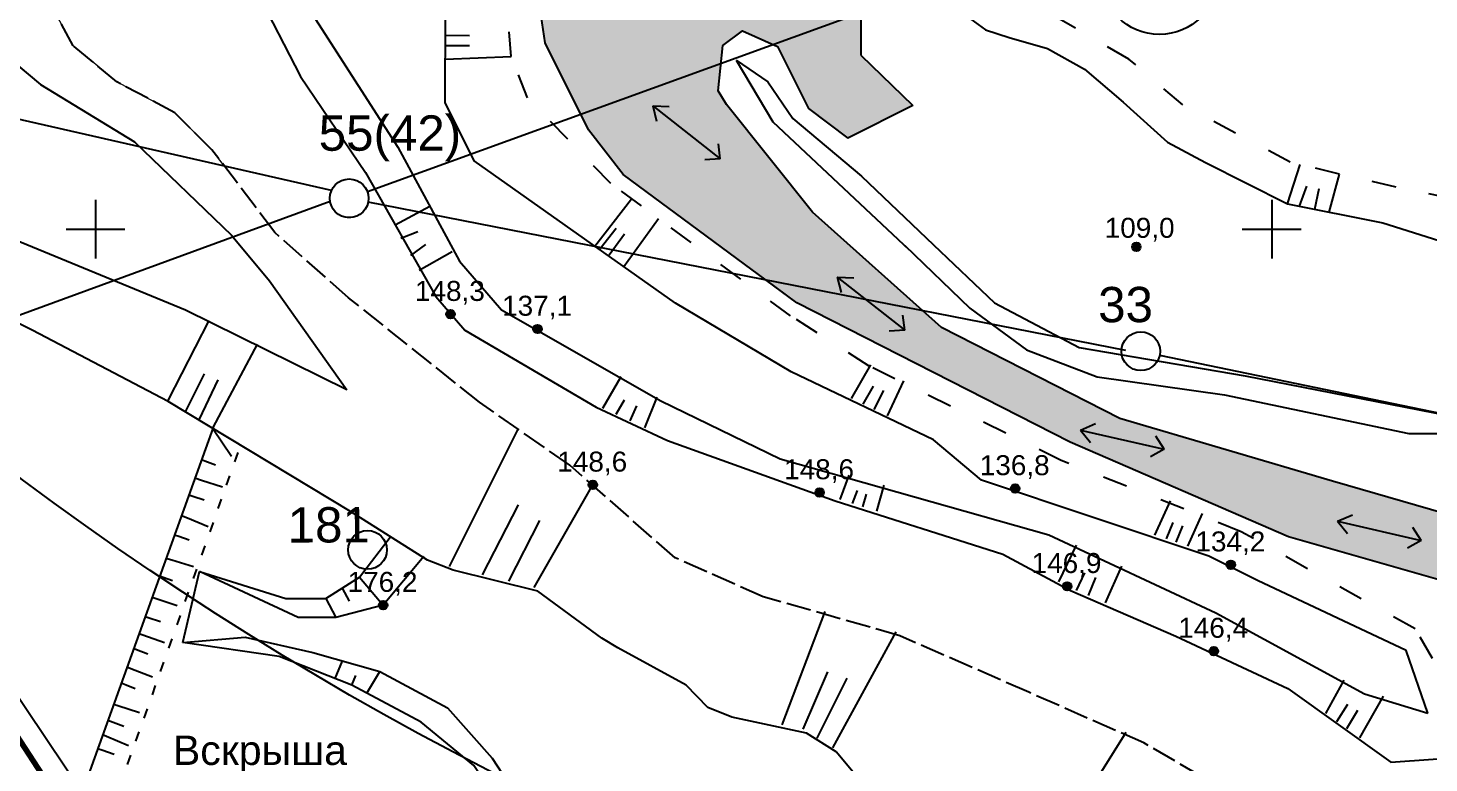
# Model space of a CAD drawing. Header units: millimetres. Extents: x 6127 to 9314, y 4730 to 7085.
# Drawn here: x 6788.5 to 7026.7, y 5309.2 to 5434.2 of the extents above; entities that cross this region are included whole.
import ezdxf

# ---------------------------------------------------------------- set-up
doc = ezdxf.new("R2010")
doc.units = ezdxf.units.MM
doc.header["$LTSCALE"] = 0.7
doc.linetypes.add('ACAD_ISO02W100', pattern=[15, 12, -3])
doc.linetypes.add('ACAD_ISO03W100', pattern=[30, 12, -18])
for name, color, linetype in [('горный отвод', 7, 'Continuous'), ('свердловини', 7, 'Continuous'), ('чорн', 255, 'Continuous')]:
    doc.layers.add(name, color=color, linetype=linetype)
doc.styles.get("Standard").update_dxf_attribs({"font": 'arial.ttf'})

msp = doc.modelspace()

# ---------------------------------------------------------------- hatches: boundary and pattern name
at = {"ltscale": 0.2, "transparency": 33554687}
h = msp.add_hatch(color=8, dxfattribs=at)
h.dxf.hatch_style = 1
h.paths.add_polyline_path([(6932.49, 5448.84), (6935.43, 5456.48), (6938.55, 5459.27), (6946.32, 5468.63), (6949.67, 5476.59), (6963.4, 5503.65), (6969.99, 5518.83), (6974.64, 5528.34), (6986.17, 5547.89), (6976.48, 5557), (6967.7, 5544.08), (6966.63, 5542.19, -0.375086), (6967.26, 5541.47, -0.711304), (6965.95, 5541.01), (6954.43, 5520.84), (6941.01, 5494.45), (6928.8, 5475.25), (6920.79, 5466.74), (6918.21, 5463.96), (6914.35, 5463.96), (6903.16, 5465.19, -1), (6901.71, 5465.36), (6893.74, 5466.24), (6884.29, 5463.46), (6878.17, 5455.64), (6874.5, 5445.09), (6876.42, 5431.69), (6882.49, 5419.53), (6906.32, 5428.17), (6906.64, 5431.26), (6909.98, 5433.74), (6915.19, 5431.39), (6930.14, 5436.81), (6930.15, 5439.98)])
h.paths.add_polyline_path([(6931.56, 5459.49, -1), (6933.02, 5459.49, -1)], flags=16)
h.paths.add_polyline_path([(6955.7, 5508.9, -1), (6957.17, 5508.9, -1)], flags=16)
h.paths.add_polyline_path([(6995.38, 5559.69), (7011.67, 5582.06), (7020.54, 5596.74), (7043, 5640.79), (7033.31, 5646.4), (7011.05, 5606.86), (6986.45, 5571.67), (6976.48, 5557), (6986.23, 5547.84)])
h.paths.add_polyline_path([(6991.88, 5567.6, -1), (6993.34, 5567.6, -1)], flags=16)
h.paths.add_polyline_path([(6930.14, 5429.58), (6930.14, 5431.9), (6930.14, 5436.81), (6915.19, 5431.39), (6915.93, 5431.05), (6921.22, 5420.53), (6927.89, 5415.51), (6938.99, 5421.04)])
h.paths.add_polyline_path([(6907.29, 5421.21), (6905.85, 5423.55), (6906.32, 5428.17), (6882.49, 5419.53), (6883.81, 5416.88), (6889.71, 5409.32), (6913.96, 5391.37), (6940.64, 5386.14), (6921.93, 5402.87)])
h.paths.add_polyline_path([(6967.2, 5540.59), (6980.78, 5540.57), (6980.79, 5547.58), (6967.2, 5547.59)], flags=24)
h.paths.add_polyline_path([(6924.88, 5459.89), (6938.47, 5459.88), (6938.47, 5466.88), (6924.89, 5466.9)], flags=24)
h.paths.add_polyline_path([(6949.03, 5509.3), (6962.61, 5509.28), (6962.62, 5516.29), (6949.04, 5516.31)], flags=24)
h.paths.add_polyline_path([(6993.6, 5566.72), (7004.54, 5566.7), (7004.55, 5573.71), (6993.61, 5573.72)], flags=24)
h.paths.add_polyline_path([(6994.88, 5580.31), (7017.56, 5580.68), (7017.39, 5590.98), (6994.71, 5590.61)], flags=24)
h.paths.add_polyline_path([(6989.1, 5573.02), (7019.2, 5573.51), (7019.07, 5581.76), (6988.97, 5581.26)], flags=24)
h = msp.add_hatch(color=8, dxfattribs=at)
h.dxf.hatch_style = 1
h.paths.add_polyline_path([(7010.31, 5357.16), (6974.18, 5367.8), (6943.82, 5383.29), (6940.64, 5386.14), (6915.14, 5391.14), (6913.96, 5391.37), (6919.22, 5387.47), (6965.72, 5363.78), (7002.83, 5347.67), (7047.32, 5334.91), (7087, 5334.91), (7114.49, 5329.01), (7116.06, 5340.64), (7106.58, 5343.83), (7091.96, 5347.13), (7073.32, 5348.98), (7060.83, 5347.56), (7045.81, 5346.86)])
h.paths.add_polyline_path([(7170.35, 5332.79), (7163.29, 5332.14), (7152.82, 5331.18), (7136.59, 5333.73), (7116.06, 5340.64), (7114.49, 5329.01), (7117.65, 5328.33), (7160.31, 5318.89), (7187.24, 5318.88), (7200.39, 5321.21), (7202.47, 5322.19)])
at = {"layer": 'чорн', "ltscale": 0.2}
h = msp.add_hatch(color=256, dxfattribs=at)
h.dxf.hatch_style = 1
h.paths.add_polyline_path([(6977.7, 5397, 1), (6976.24, 5397, 1)])
h = msp.add_hatch(color=256, dxfattribs=at)
h.dxf.hatch_style = 1
h.paths.add_polyline_path([(6861.07, 5385.54, 1), (6859.6, 5385.54, 1)])
h = msp.add_hatch(color=256, dxfattribs=at)
h.dxf.hatch_style = 1
h.paths.add_polyline_path([(6875.9, 5383.02, 1), (6874.43, 5383.02, 1)])
h = msp.add_hatch(color=256, dxfattribs=at)
h.dxf.hatch_style = 1
h.paths.add_polyline_path([(6885.28, 5356.5, 1), (6883.82, 5356.5, 1)])
h = msp.add_hatch(color=256, dxfattribs=at)
h.dxf.hatch_style = 1
h.paths.add_polyline_path([(6923.85, 5355.21, 1), (6922.39, 5355.21, 1)])
h = msp.add_hatch(color=256, dxfattribs=at)
h.dxf.hatch_style = 1
h.paths.add_polyline_path([(6957.11, 5355.9, 1), (6955.65, 5355.9, 1)])
h = msp.add_hatch(color=256, dxfattribs=at)
h.dxf.hatch_style = 1
h.paths.add_polyline_path([(6993.79, 5342.93, 1), (6992.32, 5342.93, 1)])
h = msp.add_hatch(color=256, dxfattribs=at)
h.dxf.hatch_style = 1
h.paths.add_polyline_path([(6965.93, 5339.25, 1), (6964.46, 5339.25, 1)])
h = msp.add_hatch(color=256, dxfattribs=at)
h.dxf.hatch_style = 1
h.paths.add_polyline_path([(6849.62, 5336.04, 1), (6848.16, 5336.04, 1)])
h = msp.add_hatch(color=256, dxfattribs=at)
h.dxf.hatch_style = 1
h.paths.add_polyline_path([(6990.86, 5328.24, 1), (6989.4, 5328.24, 1)])

# ---------------------------------------------------------------- linework, layer by layer
at = {"ltscale": 0.2, "transparency": 33554687}
msp.add_lwpolyline([(6938.99, 5421.04), (6927.89, 5415.51)], dxfattribs=at)
at = {"color": 1, "ltscale": 0.2, "transparency": 33554687}
msp.add_lwpolyline([(6819.98, 5366.27), (6797.7, 5304.25)], dxfattribs=at)
at = {"color": 1, "linetype": 'ACAD_ISO03W100', "ltscale": 0.2, "transparency": 33554687}
msp.add_lwpolyline([(6824.17, 5361.99), (6801.65, 5298.37), (6797.7, 5304.25)], dxfattribs=at)
at = {"color": 3, "ltscale": 0.2, "transparency": 33554687}
msp.add_circle((7118.46, 5800.5), 553, dxfattribs=at)
at = {"layer": 'горный отвод', "color": 7, "ltscale": 0.2}
for points in [[(7370.03, 5670.34), (7361.89, 5566.02), (7443.17, 5414.37), (7418.13, 5372.58), (7097.59, 5203.71), (6813.68, 5272.18), (6706.28, 5437.39), (6920.99, 5597.24), (6918.58, 5727.75)], [(7370.03, 5670.34), (7361.89, 5566.02), (7443.17, 5414.37), (7418.13, 5372.58), (7097.59, 5203.71), (6813.68, 5272.18), (6706.28, 5437.39), (6920.99, 5597.24), (6918.58, 5727.75)], [(7370.03, 5670.33), (7361.89, 5566.03), (7443.17, 5414.37), (7418.14, 5372.57), (7097.59, 5203.7), (6813.68, 5272.17), (6706.28, 5437.39), (6920.99, 5597.24), (6918.57, 5727.75)], [(7370.03, 5670.34), (7361.89, 5566.02), (7443.16, 5414.37), (7418.13, 5372.58), (7097.59, 5203.71), (6813.68, 5272.18), (6706.29, 5437.39), (6920.99, 5597.24), (6918.58, 5727.75)]]:
    msp.add_lwpolyline(points, dxfattribs=at)
at = {"layer": 'горный отвод', "color": 2, "lineweight": 200, "ltscale": 0.2}
msp.add_lwpolyline([(7370.03, 5670.33), (7361.89, 5566.03), (7443.17, 5414.37), (7418.14, 5372.57), (7097.59, 5203.7), (6813.68, 5272.17), (6706.28, 5437.39), (6920.99, 5597.24), (6918.57, 5727.75)], dxfattribs=at)
at = {"layer": 'свердловини', "color": 7, "ltscale": 0.5}
for p, q in [((7305.65, 5573.02), (6846.22, 5406.37)), ((6840.11, 5406.57), (6706.53, 5437.01)), ((6839.88, 5404.69), (6655.16, 5337.08)), ((6975.2, 5379.37), (6846.35, 5404.61)), ((7117.36, 5350.26), (6980.94, 5378.5))]:
    msp.add_line(p, q, dxfattribs=at)
at = {"layer": 'свердловини', "color": 7}
for centre in [(6843.12, 5405.25), (6977.73, 5379.24), (6846.24, 5345.45)]:
    msp.add_circle(centre, 3.29, dxfattribs=at)
at = {"layer": 'чорн', "color": 7, "lineweight": 0, "ltscale": 0.2}
for p, q in [((6851.37, 5413.96), (6831.14, 5445.46)), ((6796.21, 5431.2), (6792.03, 5438.86)), ((6779.33, 5434.03), (6790.63, 5424.6)), ((6803.63, 5425.04), (6796.21, 5431.2)), ((6790.63, 5424.6), (6806.64, 5414.85)), ((6813.5, 5419.81), (6803.63, 5425.04)), ((6819.79, 5413.49), (6813.5, 5419.81)), ((6806.64, 5414.85), (6807.54, 5413.99)), ((6807.54, 5413.99), (6821.9, 5410.72)), ((6821.9, 5410.72), (6819.79, 5413.49)), ((6856.81, 5403.91), (6851.37, 5413.96)), ((6857.63, 5402.4), (6846.35, 5404.61)), ((6846.35, 5404.61), (6854.98, 5402.92)), ((6854.98, 5402.92), (6856.81, 5403.91)), ((6861.88, 5394.55), (6857.63, 5402.4)), ((6891.4, 5395.79), (6889.85, 5393.64)), ((6913.68, 5391.42), (6891.4, 5395.79)), ((6869.04, 5386.26), (6861.88, 5394.55)), ((6889.85, 5393.64), (6898.63, 5387.43)), ((6789.2, 5382.83), (6768.88, 5392.95)), ((6919.22, 5387.47), (6913.96, 5391.37)), ((6952.34, 5383.85), (6915.14, 5391.14)), ((6874.45, 5383.17), (6869.04, 5386.26)), ((6898.63, 5387.43), (6918.27, 5375.71)), ((6958.28, 5379.46), (6952.34, 5383.85)), ((6896.13, 5370.78), (6875.66, 5382.48)), ((6970.28, 5374.9), (6958.28, 5379.46)), ((6918.27, 5375.71), (6942.45, 5364.16)), ((6991.95, 5371.82), (6970.28, 5374.9)), ((6916.41, 5360.95), (6896.13, 5370.78)), ((7023.33, 5365.27), (6991.95, 5371.82)), ((7028.59, 5365.27), (7023.33, 5365.27)), ((6942.45, 5364.16), (6950.62, 5357.32)), ((6962.09, 5348.03), (6916.41, 5360.95)), ((6950.62, 5357.32), (6955.7, 5355.62)), ((6956.76, 5355.27), (6989.28, 5344.37)), ((6990.47, 5334.75), (6962.09, 5348.03)), ((6849.32, 5346.6), (6850.15, 5347.67)), ((6989.28, 5344.37), (6992.33, 5342.85)), ((6844.86, 5340.8), (6845.92, 5342.17)), ((6993.43, 5342.3), (6997.57, 5340.22)), ((6997.57, 5340.22), (7022.87, 5328.33)), ((7015.76, 5320.96), (6990.47, 5334.75)), ((7022.87, 5328.33), (7026.55, 5317.7)), ((7026.55, 5317.7), (7015.76, 5320.96))]:
    msp.add_line(p, q, dxfattribs=at)
at = {"layer": 'чорн', "color": 7, "ltscale": 0.15}
for p, q in [((6876.42, 5431.69), (6874.5, 5445.09)), ((6930.15, 5439.98), (6930.14, 5431.9)), ((6945.68, 5438.01), (6951.34, 5433.89)), ((6951.34, 5433.89), (6955.36, 5432.6)), ((6883.81, 5416.88), (6876.42, 5431.69)), ((6930.14, 5431.9), (6930.14, 5429.58)), ((6955.36, 5432.6), (6961.89, 5430.74)), ((6930.14, 5429.58), (6938.99, 5421.04)), ((6961.89, 5430.74), (6968.16, 5427.24)), ((6908.95, 5428.77), (6915.16, 5418.27)), ((6968.16, 5427.24), (6974.71, 5421.6)), ((6974.71, 5421.6), (6982.28, 5414.79)), ((6915.16, 5418.27), (6938.27, 5396.55)), ((6889.71, 5409.32), (6883.81, 5416.88)), ((6982.28, 5414.79), (6988.75, 5411.34)), ((6988.75, 5411.34), (7002.66, 5404.34)), ((6919.22, 5387.47), (6889.71, 5409.32)), ((7002.66, 5404.34), (7018.88, 5401.09)), ((7018.88, 5401.09), (7031.61, 5397.06)), ((6937.61, 5397.24), (6948.65, 5386.57)), ((6965.72, 5363.78), (6919.22, 5387.47)), ((6948.65, 5386.57), (6958.28, 5379.46)), ((6958.28, 5379.46), (6970.28, 5374.9)), ((6970.28, 5374.9), (6991.95, 5371.82)), ((6991.95, 5371.82), (7023.33, 5365.27)), ((7023.33, 5365.27), (7028.59, 5365.27)), ((7002.83, 5347.67), (6965.72, 5363.78)), ((7047.32, 5334.91), (7002.83, 5347.67))]:
    msp.add_line(p, q, dxfattribs=at)
at = {"layer": 'чорн', "color": 7, "ltscale": 0.5}
for p, q in [((6859.47, 5432.98), (6863.58, 5432.97)), ((6859.46, 5431.25), (6863.58, 5431.24)), ((6859.46, 5428.94), (6870.66, 5429.38)), ((6850.93, 5400.76), (6856.81, 5403.91)), ((6884.89, 5397.14), (6891.14, 5405.18)), ((6889.85, 5393.64), (6895.73, 5401.79)), ((6851.91, 5398.48), (6854.78, 5399.63)), ((6885.77, 5396.69), (6888.54, 5400.2)), ((6887.31, 5395.61), (6889.94, 5399.19)), ((6853.59, 5395.52), (6856.16, 5397.4)), ((6855, 5393.03), (6860.65, 5396.22)), ((6812.36, 5370.85), (6819.33, 5384.47)), ((6819.98, 5366.27), (6827.53, 5380.45)), ((6928.56, 5371.18), (6931.8, 5376.94)), ((6815.34, 5369.06), (6818.5, 5375.4)), ((6817.67, 5367.66), (6820.83, 5374.36)), ((6886.23, 5369.56), (6889.38, 5374.92)), ((6930.49, 5370.26), (6932.3, 5373.32)), ((6932.4, 5369.35), (6934.05, 5372.57)), ((6934.67, 5368.26), (6937.42, 5374.19)), ((6888.5, 5368.51), (6889.91, 5370.99)), ((6890.88, 5367.4), (6892.01, 5369.96)), ((6893.4, 5366.23), (6895.5, 5371.43)), ((6860.19, 5342.61), (6871.93, 5366.12)), ((6926.58, 5354.02), (6928.11, 5358.15)), ((6874.58, 5339.06), (6884.55, 5356.5)), ((6928.7, 5353.35), (6929.55, 5355.56)), ((6932.82, 5352.04), (6934.08, 5356.47)), ((6865.78, 5341.23), (6871.92, 5353.12)), ((6930.46, 5352.79), (6931.11, 5354.93)), ((6980.13, 5347.97), (6982.79, 5353.79)), ((6870.24, 5340.13), (6875.55, 5350.45)), ((6985.72, 5346.1), (6988.22, 5351.64)), ((6982.09, 5347.31), (6983.25, 5350.1)), ((6983.76, 5346.76), (6984.87, 5349.57)), ((6963.81, 5339.99), (6966.8, 5346.26)), ((6966.8, 5338.56), (6968.19, 5341.55)), ((6971.72, 5336.44), (6974.51, 5342.66)), ((6841.93, 5338.95), (6843.11, 5336.75)), ((6844.86, 5340.8), (6848.89, 5336.04)), ((6968.85, 5337.68), (6970.08, 5340.73)), ((6839.13, 5337.19), (6840.84, 5333.93)), ((6916.74, 5315.71), (6924.07, 5334.97)), ((6925.37, 5311.77), (6936.13, 5331.54)), ((6840.75, 5323.55), (6841.96, 5326.59)), ((6846.14, 5321.07), (6848.35, 5324.78)), ((6920.32, 5314.94), (6924.5, 5324.7)), ((6843.58, 5322.43), (6844.26, 5324.09)), ((6922.72, 5313.43), (6927.78, 5323.64)), ((7009.21, 5317.6), (7012.32, 5323.28)), ((7014.98, 5313.48), (7019.02, 5320.57)), ((7011.05, 5316.29), (7012.95, 5319.19)), ((7012.78, 5315.05), (7014.62, 5318.17)), ((6958.25, 5287.33), (6975.22, 5314.45))]:
    msp.add_line(p, q, dxfattribs=at)
at = {"layer": 'чорн', "color": 7, "ltscale": 0.2, "transparency": 33554687}
for p, q in [((6799.99, 5404.99), (6799.99, 5394.99)), ((6999.99, 5404.99), (6999.99, 5394.99)), ((6794.99, 5399.99), (6804.99, 5399.99)), ((6794.99, 5399.99), (6794.99, 5399.99)), ((6794.99, 5399.99), (6799.99, 5399.99)), ((6994.99, 5399.99), (7004.99, 5399.99)), ((6994.99, 5399.99), (6994.99, 5399.99)), ((6994.99, 5399.99), (6999.99, 5399.99))]:
    msp.add_line(p, q, dxfattribs=at)
at = {"layer": 'чорн', "lineweight": 0, "ltscale": 0.2}
msp.add_line((6812.34, 5370.68), (6789.2, 5382.83), dxfattribs=at)
at = {"layer": 'чорн', "color": 1, "lineweight": 0, "ltscale": 0.2}
for p, q in [((6843.33, 5351.99), (6819.92, 5366.11)), ((6850.15, 5347.67), (6843.33, 5351.99)), ((6814.84, 5329.69), (6817.64, 5341.76)), ((6817.64, 5341.76), (6832.37, 5337.19)), ((6839.13, 5337.19), (6844.86, 5340.8)), ((6832.37, 5337.19), (6839.13, 5337.19)), ((6831.21, 5327.31), (6814.84, 5329.69)), ((6843.58, 5322.43), (6831.21, 5327.31)), ((6855.38, 5316.16), (6843.58, 5322.43)), ((6864.31, 5308.8), (6855.38, 5316.16))]:
    msp.add_line(p, q, dxfattribs=at)
at = {"layer": 'чорн', "color": 1, "ltscale": 0.2, "transparency": 33554687}
for p, q in [((6819.92, 5366.11), (6823.13, 5361.4)), ((6818.57, 5360.55), (6818, 5360.75)), ((6820.38, 5359.88), (6818.57, 5360.55)), ((6818.02, 5357.26), (6816.88, 5357.63)), ((6821.56, 5356.11), (6818.02, 5357.26)), ((6816.51, 5354.54), (6815.84, 5354.76)), ((6818.47, 5353.91), (6816.51, 5354.54)), ((6815.62, 5350.85), (6814.59, 5351.27)), ((6819.14, 5349.37), (6815.62, 5350.85)), ((6814.16, 5347.71), (6813.4, 5347.97)), ((6815.91, 5347.11), (6814.16, 5347.71)), ((6812.96, 5343.68), (6811.97, 5343.97)), ((6816.64, 5342.59), (6812.96, 5343.68)), ((6811.47, 5340.78), (6810.9, 5340.99)), ((6813.09, 5340.21), (6811.47, 5340.78)), ((6810.31, 5337.12), (6809.6, 5337.37)), ((6813.88, 5335.91), (6810.31, 5337.12)), ((6808.92, 5333.91), (6808.42, 5334.08)), ((6811.05, 5333.2), (6808.92, 5333.91)), ((6808.01, 5330.95), (6807.37, 5331.18)), ((6811.69, 5329.66), (6808.01, 5330.95)), ((6806.97, 5328.48), (6806.47, 5328.67)), ((6808.89, 5327.74), (6806.97, 5328.48)), ((6806, 5325.23), (6805.33, 5325.49)), ((6809.69, 5323.78), (6806, 5325.23)), ((6805.2, 5322.46), (6804.36, 5322.8)), ((6806.74, 5321.84), (6805.2, 5322.46)), ((6803.76, 5318.94), (6803.06, 5319.17)), ((6807.44, 5317.73), (6803.76, 5318.94)), ((6802.96, 5316.11), (6802.08, 5316.45)), ((6804.79, 5315.4), (6802.96, 5316.11)), ((6801.84, 5313.72), (6801.2, 5313.99)), ((6805.61, 5312.12), (6801.84, 5313.72)), ((6801.04, 5311.39), (6800.35, 5311.63)), ((6803.13, 5310.65), (6801.04, 5311.39))]:
    msp.add_line(p, q, dxfattribs=at)
at = {"layer": 'чорн', "color": 7, "linetype": 'ACAD_ISO03W100', "ltscale": 0.5}
msp.add_lwpolyline([(7032.54, 5317.85), (7024.39, 5332.02), (6994.79, 5348.54), (6964.2, 5360.68), (6931.55, 5376.69), (6918.16, 5385.26), (6887.61, 5407.78), (6873.43, 5422.34), (6870.66, 5429.38), (6869.47, 5443.73), (6872.45, 5463.6), (6884.38, 5477.33), (6893.35, 5491.58), (6904.82, 5495.64), (6919.87, 5508.76), (6930.06, 5519.54), (6937.2, 5536.11), (6952.78, 5559.64), (6965.33, 5576.7), (6968.47, 5587.28), (6973.86, 5594.48), (6982.5, 5620.2), (6987.74, 5634.54), (6984.12, 5660.19)], dxfattribs=at)
at = {"layer": 'чорн', "color": 7, "linetype": 'ACAD_ISO03W100', "ltscale": 0.5, "transparency": 33554687}
msp.add_lwpolyline([(7041.12, 5403.09), (7021.16, 5407.15), (7011.49, 5409.38), (7003.12, 5411.4), (6984.86, 5421.14), (6975.69, 5428.94), (6960.32, 5437.82), (6952.5, 5443.08), (6949.86, 5446.01), (6949.87, 5452.66), (6955.82, 5461.89), (6965.93, 5473.05), (6974.88, 5485.76)], dxfattribs=at)
at = {"layer": 'чорн', "color": 7, "ltscale": 0.5}
for points in [[(6855.02, 5465.91), (6843.71, 5467.93), (6829.81, 5463.14), (6829.8, 5454.3), (6831.14, 5445.46), (6851.37, 5413.96), (6861.88, 5394.55), (6869.04, 5386.26), (6896.13, 5370.78), (6916.41, 5360.95), (6962.09, 5348.03), (6990.47, 5334.75), (7015.76, 5320.96), (7026.55, 5317.7)], [(7026.55, 5317.7), (7022.87, 5328.33), (6997.57, 5340.22), (6989.28, 5344.37), (6950.62, 5357.32), (6942.45, 5364.16), (6918.27, 5375.71), (6898.63, 5387.43), (6864.38, 5411.64), (6859.45, 5421.54), (6859.47, 5436.76), (6855.02, 5465.91)], [(6932.87, 5302.81), (6925.94, 5311.09), (6920.89, 5314.26), (6908.17, 5317.02), (6904.1, 5318.66), (6900.42, 5322.47), (6888.8, 5328.8), (6886.06, 5330.45), (6875.18, 5338.43), (6860.79, 5341.99), (6856.41, 5343.7), (6843.33, 5351.99), (6812.34, 5370.68), (6789.2, 5382.83), (6768.88, 5392.95), (6750.84, 5401.89), (6730.09, 5414.44), (6737.14, 5424.55), (6743.57, 5429.89), (6752.75, 5441.01), (6772.92, 5453.05)], [(6827.32, 5440.64), (6834.86, 5425.97), (6845.88, 5409.67), (6857.84, 5388.57), (6862.79, 5382.83), (6885.11, 5369.74), (6897.26, 5364.08), (6925.74, 5353.81), (6954.25, 5344.71), (6965.8, 5338.54), (6983.68, 5330.79), (7002.74, 5321.87), (7020.27, 5309.35), (7065.82, 5312.59)], [(6842.74, 5372.69), (6815.27, 5386.22), (6787.32, 5397.71), (6773.66, 5403.69), (6770.84, 5408.24), (6770.85, 5419.38), (6773.51, 5430.85), (6779.33, 5434.03)], [(6779.33, 5434.03), (6790.63, 5424.6), (6806.64, 5414.85), (6823.12, 5398.98), (6829.57, 5391.22), (6842.74, 5372.69)], [(6908.95, 5428.77), (6914.31, 5425.08), (6918.54, 5418.83), (6930.25, 5409.04), (6942.5, 5397.35), (6952.83, 5387.48), (6967.25, 5379.88), (6995.46, 5375.07), (7030, 5368.33)], [(6855.81, 5344.31), (6848.89, 5336.04), (6840.84, 5333.93), (6834.43, 5333.93), (6817.64, 5341.76)], [(6814.84, 5329.69), (6817.64, 5341.76)]]:
    msp.add_lwpolyline(points, dxfattribs=at)
at = {"layer": 'чорн', "color": 7, "linetype": 'ACAD_ISO02W100', "ltscale": 0.5}
msp.add_lwpolyline([(6988.05, 5306.9), (6978.25, 5312.64), (6958.66, 5321.23), (6936.73, 5330.85), (6913.51, 5337.49), (6898.53, 5344.12), (6880.64, 5359.85), (6865.3, 5370.56), (6843.02, 5388.35), (6830.46, 5399.44), (6819.79, 5413.49), (6813.5, 5419.81), (6803.63, 5425.04), (6796.21, 5431.2), (6792.03, 5438.86)], dxfattribs=at)
at = {"layer": 'чорн', "color": 7}
msp.add_lwpolyline([(7045.81, 5346.86), (7010.31, 5357.16), (6974.18, 5367.8), (6943.82, 5383.29), (6921.93, 5402.87), (6907.29, 5421.21), (6905.85, 5423.55), (6906.64, 5431.26), (6909.98, 5433.74), (6915.93, 5431.05), (6921.22, 5420.53), (6927.89, 5415.51)], dxfattribs=at)
at = {"layer": 'чорн', "color": 7, "ltscale": 0.2}
for points in [[(6721.88, 5422.79), (6735.24, 5397.36), (6811.44, 5283.77), (6822.28, 5275.63), (6841.81, 5269.16), (6868.35, 5266.99), (6880.41, 5266.62)], [(7002.66, 5404.34), (7004.8, 5411)], [(7009.75, 5402.92), (7011.49, 5409.38)], [(7004.73, 5403.93), (7005.98, 5407.34)], [(7007.3, 5403.41), (7008.07, 5406.9)]]:
    msp.add_lwpolyline(points, dxfattribs=at)
at = {"layer": 'чорн', "color": 1, "ltscale": 0.2, "transparency": 33554687}
for points in [[(6894.73, 5420.98), (6906.2, 5411.96)], [(6894.73, 5420.98), (6897.54, 5420.88)], [(6894.73, 5420.98), (6895.38, 5418.36)], [(6906.2, 5411.96), (6905.91, 5414.54)], [(6906.2, 5411.96), (6903.57, 5411.77)], [(6926.12, 5391.84), (6937.59, 5382.83)], [(6926.12, 5391.84), (6928.93, 5391.75)], [(6926.12, 5391.84), (6926.77, 5389.23)], [(6937.59, 5382.83), (6937.29, 5385.4)], [(6937.59, 5382.83), (6934.96, 5382.63)], [(6967.45, 5365.82), (6970.03, 5366.93)], [(6967.45, 5365.82), (6981.68, 5362.57)], [(6967.45, 5365.82), (6969.16, 5363.73)], [(6981.68, 5362.57), (6980.31, 5364.77)], [(6981.68, 5362.57), (6979.38, 5361.27)], [(7011.16, 5350.32), (7013.74, 5351.44)], [(7011.16, 5350.32), (7025.38, 5347.07)], [(7011.16, 5350.32), (7012.86, 5348.23)], [(7025.38, 5347.07), (7024.01, 5349.27)], [(7025.38, 5347.07), (7023.09, 5345.77)]]:
    msp.add_lwpolyline(points, dxfattribs=at)
at = {"layer": 'чорн', "color": 1, "ltscale": 0.5}
for points in [[(6817.64, 5341.76), (6832.37, 5337.19), (6839.13, 5337.19), (6844.86, 5340.8), (6850.26, 5347.82)], [(6879.88, 5267.25), (6881.04, 5276.53), (6879.38, 5284.51), (6869.82, 5300.63), (6864.31, 5308.8), (6855.38, 5316.16), (6843.58, 5322.43), (6831.21, 5327.31), (6814.84, 5329.69)]]:
    msp.add_lwpolyline(points, dxfattribs=at)
at = {"layer": 'чорн', "ltscale": 0.5}
msp.add_lwpolyline([(6814.84, 5329.69), (6825.42, 5330.6), (6836.95, 5328), (6848.35, 5324.78), (6859.81, 5318.58), (6867.45, 5310.03), (6875.91, 5297.01), (6882.73, 5284.65), (6885.12, 5279.51), (6885.12, 5270.45), (6898.56, 5267.24), (6919.43, 5260.97), (6938.37, 5256.64), (6965.29, 5248.78), (6977.18, 5243.72), (7007.7, 5232.34), (7029.25, 5224.98)], dxfattribs=at)
at = {"layer": 'чорн', "color": 5, "ltscale": 0.2}
msp.add_circle((6980.89, 5443.07), 9.95, dxfattribs=at)
at = {"layer": 'чорн', "color": 7, "ltscale": 0.2}
for centre in [(6976.97, 5397), (6860.34, 5385.54), (6875.16, 5383.02), (6884.55, 5356.5), (6923.12, 5355.21), (6956.38, 5355.9), (6993.05, 5342.93), (6965.2, 5339.25), (6848.89, 5336.04), (6990.13, 5328.24)]:
    msp.add_circle(centre, 0.733, dxfattribs=at)
at = {"layer": 'чорн', "color": 7, "lineweight": 0, "ltscale": 0.2}
for centre, radius, start, end in [((6843.12, 5405.25), 3.29, 0, 180), ((6843.12, 5405.25), 3.29, 180, 348.9141), ((6843.12, 5405.25), 3.29, 348.9141, 0), ((6875.16, 5383.02), 0.733, 168.2168, 180), ((6875.16, 5383.02), 0.733, 180, 312.3069), ((6956.38, 5355.9), 0.733, 0, 180), ((6956.38, 5355.9), 0.733, 180, 202.0259), ((6956.38, 5355.9), 0.733, 300.9385, 0), ((6846.24, 5345.45), 3.29, 20.4627, 180), ((6846.24, 5345.45), 3.29, 180, 264.4371), ((6993.05, 5342.93), 0.733, 0, 180), ((6993.05, 5342.93), 0.733, 180, 186.0766), ((6993.05, 5342.93), 0.733, 300.7014, 0)]:
    msp.add_arc(centre, radius, start, end, dxfattribs=at)

# ---------------------------------------------------------------- texts
at = {"color": 1, "ltscale": 0.2, "transparency": 33554687, "insert": (6813.14, 5313.87), "char_height": 5, "attachment_point": 1}
msp.add_mtext_dynamic_manual_height_columns('Вскрыша\\PV=50 т.м3', width=45.216, gutter_width=12.5, heights=[0], dxfattribs=at)
at = {"layer": 'свердловини', "ltscale": 0.5}
for s, rotation, p in [('55(42)', 0.0699, (6837.94, 5413.34)), ('33', 0.1269, (6970.48, 5384.17)), ('181', 0.1269, (6832.66, 5346.7))]:
    msp.add_text(s, height=6, rotation=rotation, dxfattribs=at).set_placement(p)
at = {"layer": 'чорн', "color": 7, "ltscale": 0.2, "char_height": 3.4, "attachment_point": 1}
for s, insert, rotation in [('109,0', (6971.59, 5401.94), 359.9325), ('148,3', (6854.3, 5391.2), 359.9895), ('137,1', (6869.12, 5388.68), 359.9895), ('148,6', (6878.51, 5362.17), 359.9895), ('148,6', (6917.08, 5360.87), 359.9895), ('136,8', (6950.34, 5361.56), 359.9895), ('134,2', (6987.01, 5348.59), 359.9895), ('146,9', (6959.16, 5344.92), 359.9895), ('176,2', (6842.85, 5341.71), 359.9895), ('146,4', (6984.09, 5333.9), 359.9895)]:
    msp.add_mtext_dynamic_manual_height_columns(s, width=2.4374, gutter_width=12.5, heights=[0], dxfattribs=dict(at, insert=insert, rotation=rotation))

doc.saveas('drawing.dxf')
